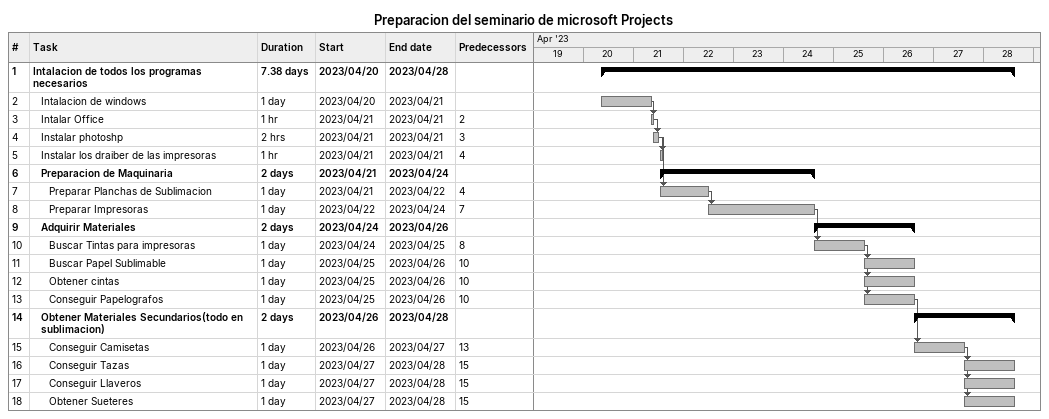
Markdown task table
Preparacion del seminario de microsoft Projects

| ID | Level | Task | Duration | Start | Finish | Predecessors |
|---|---|---|---|---|---|---|
| 1 | 1 | **Intalacion de todos los programas necesarios** | 7.38d | 2023-04-20 | 2023-04-28 |  |
| 2 | 2 | Intalacion de windows | 1d | 2023-04-20 | 2023-04-21 |  |
| 3 | 2 | Intalar Office | 1h | 2023-04-21 | 2023-04-21 | 2 |
| 4 | 2 | Instalar photoshp | 2h | 2023-04-21 | 2023-04-21 | 3 |
| 5 | 2 | Instalar los draiber de las impresoras | 1h | 2023-04-21 | 2023-04-21 | 4 |
| 6 | 2 | **Preparacion de Maquinaria** | 2d | 2023-04-21 | 2023-04-24 |  |
| 7 | 3 | Preparar Planchas de Sublimacion | 1d | 2023-04-21 | 2023-04-22 | 4 |
| 8 | 3 | Preparar Impresoras | 1d | 2023-04-22 | 2023-04-24 | 7 |
| 9 | 2 | **Adquirir Materiales** | 2d | 2023-04-24 | 2023-04-26 |  |
| 10 | 3 | Buscar Tintas para impresoras | 1d | 2023-04-24 | 2023-04-25 | 8 |
| 11 | 3 | Buscar Papel Sublimable | 1d | 2023-04-25 | 2023-04-26 | 10 |
| 12 | 3 | Obtener cintas | 1d | 2023-04-25 | 2023-04-26 | 10 |
| 13 | 3 | Conseguir Papelografos | 1d | 2023-04-25 | 2023-04-26 | 10 |
| 14 | 2 | **Obtener Materiales Secundarios(todo en sublimacion)** | 2d | 2023-04-26 | 2023-04-28 |  |
| 15 | 3 | Conseguir Camisetas | 1d | 2023-04-26 | 2023-04-27 | 13 |
| 16 | 3 | Conseguir Tazas | 1d | 2023-04-27 | 2023-04-28 | 15 |
| 17 | 3 | Conseguir Llaveros | 1d | 2023-04-27 | 2023-04-28 | 15 |
| 18 | 3 | Obtener Sueteres | 1d | 2023-04-27 | 2023-04-28 | 15 |
